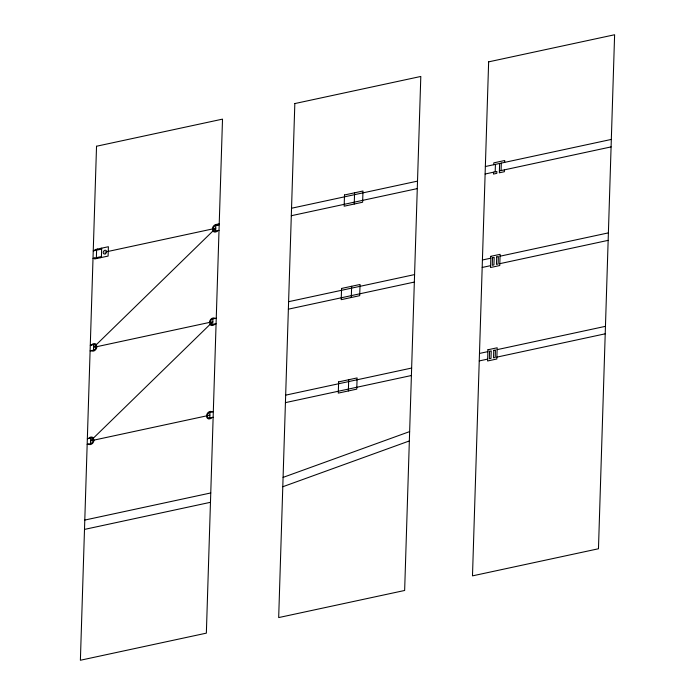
<?xml version="1.0" encoding="UTF-8"?>
<svg xmlns="http://www.w3.org/2000/svg" width="695" height="695" viewBox="0 0 695 695"><rect width="100%" height="100%" fill="white"/><g stroke="black" fill="none" stroke-linecap="round" stroke-linejoin="round"><path stroke-width="1.04" d="M94.694 258.027L94.668 258.957L108.099 256.064L108.394 246.725L94.954 249.618L94.928 250.547M90.532 443.645L90.706 438.032A3.015 2.328 -59.6 0 1 92.461 438.476L93.139 440.3A3.015 2.328 -59.6 0 1 90.532 443.645L87.17 444.366M93.469 350.184L93.643 344.581A3.015 2.328 -59.6 0 1 95.397 345.015L96.075 346.84A3.015 2.328 -59.6 0 1 93.469 350.184L90.107 350.906M97.187 258.418L97.213 257.48L100.575 256.759L100.54 257.697M97.474 249.071L97.448 250.009L100.81 249.288L100.836 248.35M101.383 257.515L101.679 248.167M213.139 417.261L209.786 417.982L209.96 412.37L213.322 411.649M212.896 318.918A3.015 2.328 -59.6 0 0 210.29 322.263L210.967 324.087A3.015 2.328 -59.6 0 0 212.722 324.522L212.896 318.918L216.258 318.188M215.832 225.458A3.015 2.328 -59.6 0 0 213.226 228.803L213.904 230.627A3.015 2.328 -59.6 0 0 215.659 231.07L215.832 225.458L219.194 224.737M348.36 390.946L348.708 379.731M351.296 297.486L351.644 286.27M354.233 204.026L354.58 192.819M493.52 172.204L493.459 174.071L496.821 173.342L496.873 171.474L485.119 174.011M493.754 164.724L493.815 162.856L504.726 160.502L504.666 162.369M495.196 171.839L495.431 164.359M499.627 163.455L499.34 172.803L504.379 171.717L504.431 169.849M501.078 170.57L501.312 163.099M91.453 345.05L91.975 344.503A4.022 3.101 -59.6 0 1 96.014 344.225L96.909 346.657A4.022 3.101 -59.6 0 1 91.775 350.984L91.28 350.654M217.839 230.592L217.318 231.14A4.022 3.101 -59.6 0 1 213.287 231.418L212.383 228.985A4.022 3.101 -59.6 0 1 215.858 224.528L219.22 223.799M88.517 438.502L89.038 437.963A4.022 3.101 -59.6 0 1 93.078 437.685L93.973 440.117A4.022 3.101 -59.6 0 1 88.838 444.435L88.343 444.114M214.903 324.052L214.381 324.591A4.022 3.101 -59.6 0 1 210.35 324.878L209.447 322.445A4.022 3.101 -59.6 0 1 214.59 318.119L215.085 318.449M211.966 417.513L211.445 418.051A4.022 3.101 -59.6 0 1 206.511 415.897A4.022 3.101 -59.6 0 1 211.654 411.579L212.149 411.9M283.082 477.395L409.642 431.595M282.787 486.743L409.346 440.943M93.252 250.912L96.605 250.191L96.37 257.663L93.017 258.384M291.544 208.239L417.513 181.126M485.353 166.531L611.322 139.426M104.893 252.12L215.745 228.264L93.556 347.378L212.809 321.716L90.619 440.839L209.873 415.176M215.659 231.07L219.012 230.34M291.309 215.719L417.278 188.606M499.392 170.935L611.087 146.897M288.599 301.691L414.576 274.586M482.417 259.991L490.818 258.175M500.053 256.194L608.386 232.877M90.281 345.302L93.643 344.581M212.722 324.522L216.076 323.801M288.364 309.171L414.342 282.066M482.182 267.462L490.583 265.655M499.818 263.666L608.151 240.357M285.662 395.151L411.64 368.046M479.48 353.442L487.881 351.635M497.116 349.646L605.449 326.337M87.344 438.762L90.706 438.032M285.428 402.631L411.405 375.517M479.246 360.922L487.647 359.115M496.882 357.126L605.215 333.809M84.79 520.068L210.759 492.955M84.495 529.408L210.472 502.303M215.858 224.528L218.022 224.989M209.786 417.982A3.015 2.328 -59.6 0 1 207.353 415.714A3.015 2.328 -59.6 0 1 209.96 412.37M96.536 146.237L80.385 660.25L206.354 633.145L222.513 119.132L96.536 146.237M294.828 103.564L278.678 617.577L404.646 590.472L420.805 76.459L294.828 103.564M338.63 381.894L338.283 393.109L356.752 389.139L357.108 377.924L338.63 381.894M341.566 288.442L341.219 299.658L359.697 295.679L360.045 284.464L341.566 288.442M344.503 194.982L344.155 206.198L362.634 202.219L362.981 191.003L344.503 194.982M488.646 61.855L472.487 575.868L598.465 548.763L614.615 34.75L488.646 61.855M487.933 349.767L487.586 360.983L496.821 358.994L497.177 347.778L487.933 349.767M490.87 256.307L490.522 267.523L499.757 265.533L500.113 254.327L490.87 256.307M489.558 351.27L489.323 358.75L491 358.385L491.235 350.914L489.558 351.27M492.494 257.819L492.26 265.299L493.936 264.934L494.171 257.454L492.494 257.819M493.754 350.367L493.52 357.847L495.205 357.482L495.439 350.011L493.754 350.367M496.69 256.915L496.456 264.387L498.141 264.031L498.376 256.551L496.69 256.915M105.266 253.831A2.015 1.546 -59.6 0 0 106.118 250.539A2.015 1.546 -59.6 0 0 103.286 251.981A2.015 1.546 -59.6 0 0 105.266 253.831"/></g></svg>
